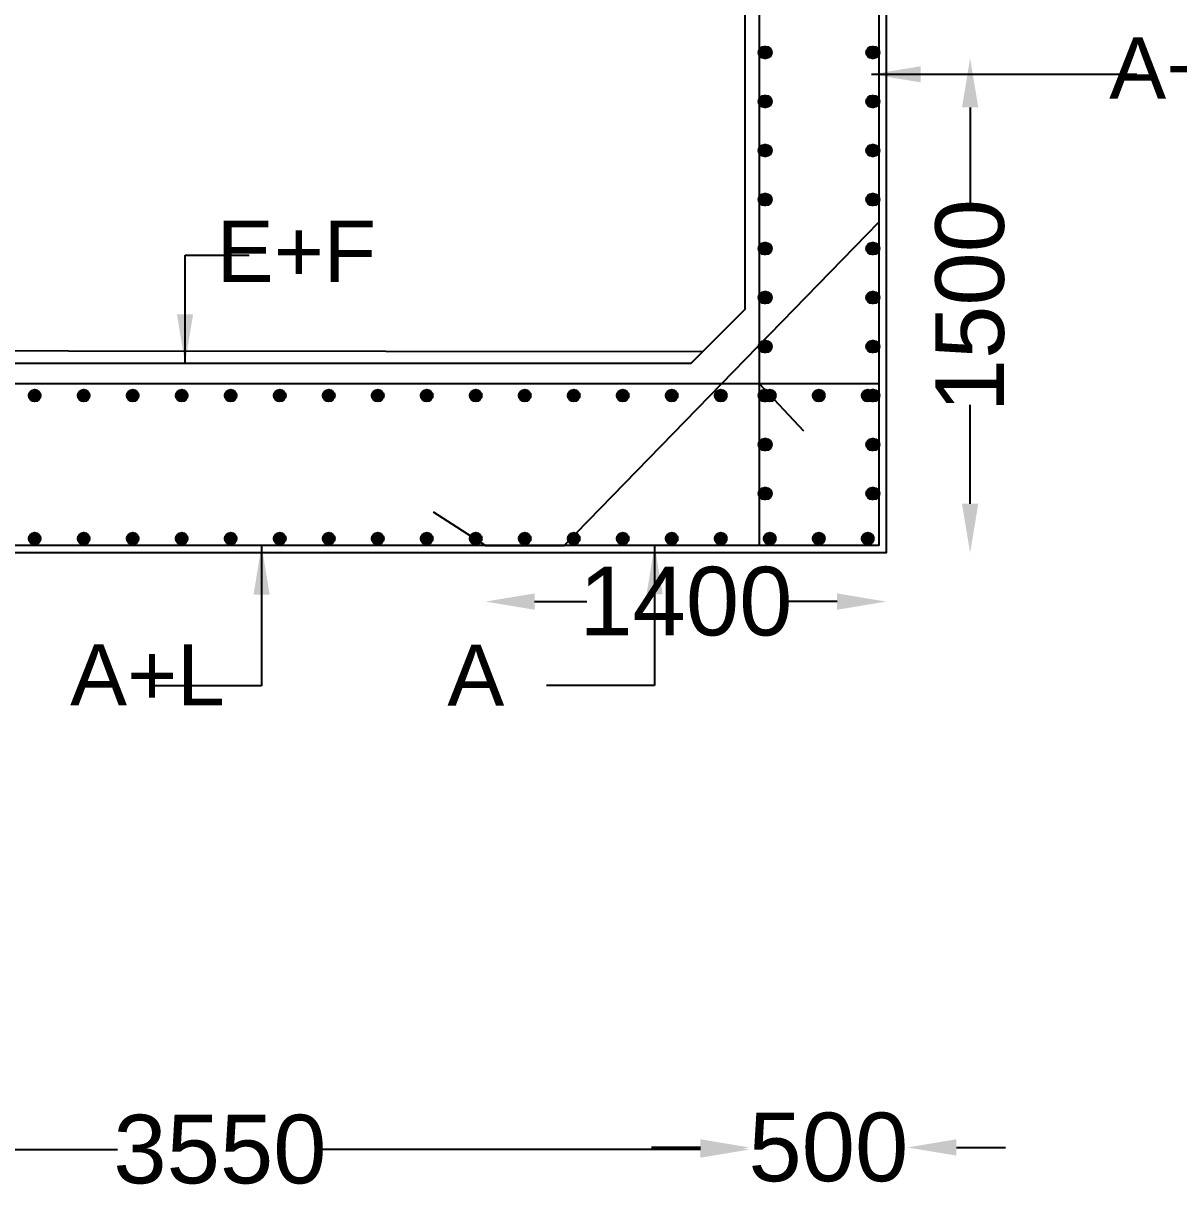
# Model space of a CAD drawing. Header units: millimetres. Extents: x 5124 to 2430164, y 2311 to 45642708.
# Drawn here: x 2378200 to 2382915, y 45617025 to 45621804 of the extents above; entities that cross this region are included whole.
import ezdxf

# ---------------------------------------------------------------- set-up
doc = ezdxf.new("R2010")
doc.units = ezdxf.units.MM
doc.header["$MEASUREMENT"] = 0
for name, color, linetype in [('DIMENSION', 7, 'Continuous'), ('DRAWING', 7, 'Continuous'), ('TEXT', 7, 'Continuous')]:
    doc.layers.add(name, color=color, linetype=linetype)
doc.styles.get("Standard").update_dxf_attribs({"font": 'arial.ttf', "height": 280})
doc.dimstyles.get("Standard").update_dxf_attribs({"dimtxt": 225, "dimasz": 200, "dimexe": 0.18, "dimexo": 0.0625, "dimgap": 0.09, "dimtad": 0, "dimdec": 0, "dimzin": 0, "dimdsep": 46, "dimtxsty": 'Standard', "dimcen": 0.09, "dimse1": 1, "dimse2": 1, "dimadec": 0, "dimazin": 0, "dimtfac": 1, "dimtdec": 0, "dimtofl": 0, "dimtmove": 0, "dimatfit": 3, "dimfxl": 1, "dimtolj": 1, "dimtzin": 0, "dimarcsym": 0})

# ---------------------------------------------------------------- blocks, each defined once
blk = doc.blocks.new('*D127')
at = {"layer": 'Defpoints', "color": 0, "transparency": 16777216}
for p in [(2376841.6, 45617219.6), (2381163.2, 45617219.6), (2381163.2, 45617208.9)]:
    blk.add_point(p, dxfattribs=at)
at = {"layer": 'DIMENSION', "color": 0, "lineweight": -2, "transparency": 16777216}
for p, q in [((2377041.6, 45617208.9), (2378584.8, 45617208.9)), ((2380963.2, 45617208.9), (2379420, 45617208.9))]:
    blk.add_line(p, q, dxfattribs=at)
at = {"layer": 'DIMENSION', "color": 0, "transparency": 16777216}
for points in [[(2377041.6, 45617242.2), (2377041.6, 45617175.6), (2376841.6, 45617208.9)], [(2380963.2, 45617242.2), (2380963.2, 45617175.6), (2381163.2, 45617208.9)]]:
    blk.add_solid(points, dxfattribs=at)
at = {"layer": 'DIMENSION', "color": 0, "transparency": 16777216, "insert": (2379002.4, 45617208.9), "char_height": 280, "attachment_point": 5}
blk.add_mtext('\\A1;3550', dxfattribs=at)
blk = doc.blocks.new('*D128')
at = {"layer": 'Defpoints', "color": 0, "transparency": 16777216}
for p in [(2381163.2, 45617208.9), (2381807.7, 45617217.5), (2381807.7, 45617208.9)]:
    blk.add_point(p, dxfattribs=at)
at = {"layer": 'DIMENSION', "color": 0, "lineweight": -2, "transparency": 16777216}
for p, q in [((2380963.2, 45617217.5), (2380763.2, 45617217.5)), ((2382007.7, 45617217.5), (2382207.7, 45617217.5))]:
    blk.add_line(p, q, dxfattribs=at)
at = {"layer": 'DIMENSION', "color": 0, "transparency": 16777216}
for points in [[(2380963.2, 45617250.8), (2380963.2, 45617184.2), (2381163.2, 45617217.5)], [(2382007.7, 45617250.8), (2382007.7, 45617184.2), (2381807.7, 45617217.5)]]:
    blk.add_solid(points, dxfattribs=at)
at = {"layer": 'DIMENSION', "color": 0, "transparency": 16777216, "insert": (2381485.4, 45617217.5), "char_height": 280, "attachment_point": 5}
blk.add_mtext('\\A1;500', dxfattribs=at)
blk = doc.blocks.new('*D141')
at = {"layer": 'Defpoints', "color": 0, "transparency": 16777216}
for p in [(2380086.3, 45619673.4), (2381721.3, 45619643.6), (2381721.3, 45619444.7)]:
    blk.add_point(p, dxfattribs=at)
at = {"layer": 'TEXT', "color": 0, "lineweight": -2, "transparency": 16777216}
for p, q in [((2380286.3, 45619444.7), (2380499.2, 45619444.7)), ((2381521.3, 45619444.7), (2381308.3, 45619444.7))]:
    blk.add_line(p, q, dxfattribs=at)
at = {"layer": 'TEXT', "color": 0, "transparency": 16777216}
for points in [[(2380286.3, 45619478), (2380286.3, 45619411.3), (2380086.3, 45619444.7)], [(2381521.3, 45619478), (2381521.3, 45619411.3), (2381721.3, 45619444.7)]]:
    blk.add_solid(points, dxfattribs=at)
at = {"layer": 'TEXT', "color": 0, "transparency": 16777216, "insert": (2380903.8, 45619444.7), "char_height": 280, "attachment_point": 5}
blk.add_mtext('\\A1;1400', dxfattribs=at)
blk = doc.blocks.new('*D140')
at = {"layer": 'Defpoints', "color": 0, "transparency": 16777216}
for p in [(2381669.5, 45621660.9), (2381721.3, 45619643.6), (2382063.9, 45619643.6)]:
    blk.add_point(p, dxfattribs=at)
at = {"layer": 'TEXT', "color": 0, "lineweight": -2, "transparency": 16777216}
for p, q in [((2382063.9, 45621460.9), (2382063.9, 45621056.8)), ((2382063.9, 45619843.6), (2382063.9, 45620247.8))]:
    blk.add_line(p, q, dxfattribs=at)
at = {"layer": 'TEXT', "color": 0, "transparency": 16777216}
for points in [[(2382030.6, 45621460.9), (2382097.2, 45621460.9), (2382063.9, 45621660.9)], [(2382030.6, 45619843.6), (2382097.2, 45619843.6), (2382063.9, 45619643.6)]]:
    blk.add_solid(points, dxfattribs=at)
at = {"layer": 'TEXT', "color": 0, "transparency": 16777216, "insert": (2382063.9, 45620652.3), "char_height": 280, "attachment_point": 5, "rotation": 90}
blk.add_mtext('\\A1;1500', dxfattribs=at)

msp = doc.modelspace()

# ---------------------------------------------------------------- hatches: boundary and pattern name
at = {"layer": 'DRAWING'}
for points in [[(2381249.4, 45621685.2, 0.973258), (2381200.9, 45621686.6), (2381200.9, 45621683.9, 0.973258)], [(2381249.4, 45621685.2, 1), (2381200.9, 45621685.2, 1)], [(2381250.4, 45621685.2, 0.973258), (2381201.9, 45621686.6), (2381201.9, 45621683.9, 0.973258)], [(2381250.4, 45621685.2, 1), (2381201.9, 45621685.2, 1)], [(2381251.4, 45621685.2, 0.973258), (2381202.9, 45621686.6), (2381202.9, 45621683.9, 0.973258)], [(2381251.4, 45621685.2, 1), (2381202.9, 45621685.2, 1)], [(2381252.4, 45621685.2, 0.973258), (2381203.9, 45621686.6), (2381203.9, 45621683.9, 0.973258)], [(2381252.4, 45621685.2, 1), (2381203.9, 45621685.2, 1)], [(2381253.4, 45621685.2, 0.973258), (2381204.9, 45621686.6), (2381204.9, 45621683.9, 0.973258)], [(2381253.4, 45621685.2, 1), (2381204.9, 45621685.2, 1)], [(2381254.4, 45621685.2, 0.973258), (2381205.9, 45621686.6), (2381205.9, 45621683.9, 0.973258)], [(2381254.4, 45621685.2, 1), (2381205.9, 45621685.2, 1)], [(2381688.8, 45621685.2, 0.973258), (2381640.2, 45621686.6), (2381640.2, 45621683.9, 0.973258)], [(2381688.8, 45621685.2, 1), (2381640.2, 45621685.2, 1)], [(2381689.8, 45621685.2, 0.973258), (2381641.2, 45621686.6), (2381641.2, 45621683.9, 0.973258)], [(2381689.8, 45621685.2, 1), (2381641.2, 45621685.2, 1)], [(2381690.8, 45621685.2, 0.973258), (2381642.2, 45621686.6), (2381642.2, 45621683.9, 0.973258)], [(2381690.8, 45621685.2, 1), (2381642.2, 45621685.2, 1)], [(2381691.8, 45621685.2, 0.973258), (2381643.2, 45621686.6), (2381643.2, 45621683.9, 0.973258)], [(2381691.8, 45621685.2, 1), (2381643.2, 45621685.2, 1)], [(2381692.8, 45621685.2, 0.973258), (2381644.2, 45621686.6), (2381644.2, 45621683.9, 0.973258)], [(2381692.8, 45621685.2, 1), (2381644.2, 45621685.2, 1)], [(2381693.8, 45621685.2, 0.973258), (2381645.2, 45621686.6), (2381645.2, 45621683.9, 0.973258)], [(2381693.8, 45621685.2, 1), (2381645.2, 45621685.2, 1)], [(2381249.4, 45621485.2, 0.973258), (2381200.9, 45621486.6), (2381200.9, 45621483.9, 0.973258)], [(2381249.4, 45621485.2, 1), (2381200.9, 45621485.2, 1)], [(2381250.4, 45621485.2, 0.973258), (2381201.9, 45621486.6), (2381201.9, 45621483.9, 0.973258)], [(2381250.4, 45621485.2, 1), (2381201.9, 45621485.2, 1)], [(2381251.4, 45621485.2, 0.973258), (2381202.9, 45621486.6), (2381202.9, 45621483.9, 0.973258)], [(2381251.4, 45621485.2, 1), (2381202.9, 45621485.2, 1)], [(2381252.4, 45621485.2, 0.973258), (2381203.9, 45621486.6), (2381203.9, 45621483.9, 0.973258)], [(2381252.4, 45621485.2, 1), (2381203.9, 45621485.2, 1)], [(2381253.4, 45621485.2, 0.973258), (2381204.9, 45621486.6), (2381204.9, 45621483.9, 0.973258)], [(2381253.4, 45621485.2, 1), (2381204.9, 45621485.2, 1)], [(2381254.4, 45621485.2, 0.973258), (2381205.9, 45621486.6), (2381205.9, 45621483.9, 0.973258)], [(2381254.4, 45621485.2, 1), (2381205.9, 45621485.2, 1)], [(2381688.8, 45621485.2, 0.973258), (2381640.2, 45621486.6), (2381640.2, 45621483.9, 0.973258)], [(2381688.8, 45621485.2, 1), (2381640.2, 45621485.2, 1)], [(2381689.8, 45621485.2, 0.973258), (2381641.2, 45621486.6), (2381641.2, 45621483.9, 0.973258)], [(2381689.8, 45621485.2, 1), (2381641.2, 45621485.2, 1)], [(2381690.8, 45621485.2, 0.973258), (2381642.2, 45621486.6), (2381642.2, 45621483.9, 0.973258)], [(2381690.8, 45621485.2, 1), (2381642.2, 45621485.2, 1)], [(2381691.8, 45621485.2, 0.973258), (2381643.2, 45621486.6), (2381643.2, 45621483.9, 0.973258)], [(2381691.8, 45621485.2, 1), (2381643.2, 45621485.2, 1)], [(2381692.8, 45621485.2, 0.973258), (2381644.2, 45621486.6), (2381644.2, 45621483.9, 0.973258)], [(2381692.8, 45621485.2, 1), (2381644.2, 45621485.2, 1)], [(2381693.8, 45621485.2, 0.973258), (2381645.2, 45621486.6), (2381645.2, 45621483.9, 0.973258)], [(2381693.8, 45621485.2, 1), (2381645.2, 45621485.2, 1)], [(2381249.4, 45621285.2, 0.973258), (2381200.9, 45621286.6), (2381200.9, 45621283.9, 0.973258)], [(2381249.4, 45621285.2, 1), (2381200.9, 45621285.2, 1)], [(2381250.4, 45621285.2, 0.973258), (2381201.9, 45621286.6), (2381201.9, 45621283.9, 0.973258)], [(2381250.4, 45621285.2, 1), (2381201.9, 45621285.2, 1)], [(2381251.4, 45621285.2, 0.973258), (2381202.9, 45621286.6), (2381202.9, 45621283.9, 0.973258)], [(2381251.4, 45621285.2, 1), (2381202.9, 45621285.2, 1)], [(2381252.4, 45621285.2, 0.973258), (2381203.9, 45621286.6), (2381203.9, 45621283.9, 0.973258)], [(2381252.4, 45621285.2, 1), (2381203.9, 45621285.2, 1)], [(2381253.4, 45621285.2, 0.973258), (2381204.9, 45621286.6), (2381204.9, 45621283.9, 0.973258)], [(2381253.4, 45621285.2, 1), (2381204.9, 45621285.2, 1)], [(2381254.4, 45621285.2, 0.973258), (2381205.9, 45621286.6), (2381205.9, 45621283.9, 0.973258)], [(2381254.4, 45621285.2, 1), (2381205.9, 45621285.2, 1)], [(2381688.8, 45621285.2, 0.973258), (2381640.2, 45621286.6), (2381640.2, 45621283.9, 0.973258)], [(2381688.8, 45621285.2, 1), (2381640.2, 45621285.2, 1)], [(2381689.8, 45621285.2, 0.973258), (2381641.2, 45621286.6), (2381641.2, 45621283.9, 0.973258)], [(2381689.8, 45621285.2, 1), (2381641.2, 45621285.2, 1)], [(2381690.8, 45621285.2, 0.973258), (2381642.2, 45621286.6), (2381642.2, 45621283.9, 0.973258)], [(2381690.8, 45621285.2, 1), (2381642.2, 45621285.2, 1)], [(2381691.8, 45621285.2, 0.973258), (2381643.2, 45621286.6), (2381643.2, 45621283.9, 0.973258)], [(2381691.8, 45621285.2, 1), (2381643.2, 45621285.2, 1)], [(2381692.8, 45621285.2, 0.973258), (2381644.2, 45621286.6), (2381644.2, 45621283.9, 0.973258)], [(2381692.8, 45621285.2, 1), (2381644.2, 45621285.2, 1)], [(2381693.8, 45621285.2, 0.973258), (2381645.2, 45621286.6), (2381645.2, 45621283.9, 0.973258)], [(2381693.8, 45621285.2, 1), (2381645.2, 45621285.2, 1)], [(2381249.4, 45621085.2, 0.973258), (2381200.9, 45621086.6), (2381200.9, 45621083.9, 0.973258)], [(2381249.4, 45621085.2, 1), (2381200.9, 45621085.2, 1)], [(2381250.4, 45621085.2, 0.973258), (2381201.9, 45621086.6), (2381201.9, 45621083.9, 0.973258)], [(2381250.4, 45621085.2, 1), (2381201.9, 45621085.2, 1)], [(2381251.4, 45621085.2, 0.973258), (2381202.9, 45621086.6), (2381202.9, 45621083.9, 0.973258)], [(2381251.4, 45621085.2, 1), (2381202.9, 45621085.2, 1)], [(2381252.4, 45621085.2, 0.973258), (2381203.9, 45621086.6), (2381203.9, 45621083.9, 0.973258)], [(2381252.4, 45621085.2, 1), (2381203.9, 45621085.2, 1)], [(2381253.4, 45621085.2, 0.973258), (2381204.9, 45621086.6), (2381204.9, 45621083.9, 0.973258)], [(2381253.4, 45621085.2, 1), (2381204.9, 45621085.2, 1)], [(2381254.4, 45621085.2, 0.973258), (2381205.9, 45621086.6), (2381205.9, 45621083.9, 0.973258)], [(2381254.4, 45621085.2, 1), (2381205.9, 45621085.2, 1)], [(2381688.8, 45621085.2, 0.973258), (2381640.2, 45621086.6), (2381640.2, 45621083.9, 0.973258)], [(2381688.8, 45621085.2, 1), (2381640.2, 45621085.2, 1)], [(2381689.8, 45621085.2, 0.973258), (2381641.2, 45621086.6), (2381641.2, 45621083.9, 0.973258)], [(2381689.8, 45621085.2, 1), (2381641.2, 45621085.2, 1)], [(2381690.8, 45621085.2, 0.973258), (2381642.2, 45621086.6), (2381642.2, 45621083.9, 0.973258)], [(2381690.8, 45621085.2, 1), (2381642.2, 45621085.2, 1)], [(2381691.8, 45621085.2, 0.973258), (2381643.2, 45621086.6), (2381643.2, 45621083.9, 0.973258)], [(2381691.8, 45621085.2, 1), (2381643.2, 45621085.2, 1)], [(2381692.8, 45621085.2, 0.973258), (2381644.2, 45621086.6), (2381644.2, 45621083.9, 0.973258)], [(2381692.8, 45621085.2, 1), (2381644.2, 45621085.2, 1)], [(2381693.8, 45621085.2, 0.973258), (2381645.2, 45621086.6), (2381645.2, 45621083.9, 0.973258)], [(2381693.8, 45621085.2, 1), (2381645.2, 45621085.2, 1)], [(2381249.4, 45620885.2, 0.973258), (2381200.9, 45620886.6), (2381200.9, 45620883.9, 0.973258)], [(2381249.4, 45620885.2, 1), (2381200.9, 45620885.2, 1)], [(2381250.4, 45620885.2, 0.973258), (2381201.9, 45620886.6), (2381201.9, 45620883.9, 0.973258)], [(2381250.4, 45620885.2, 1), (2381201.9, 45620885.2, 1)], [(2381251.4, 45620885.2, 0.973258), (2381202.9, 45620886.6), (2381202.9, 45620883.9, 0.973258)], [(2381251.4, 45620885.2, 1), (2381202.9, 45620885.2, 1)], [(2381252.4, 45620885.2, 0.973258), (2381203.9, 45620886.6), (2381203.9, 45620883.9, 0.973258)], [(2381252.4, 45620885.2, 1), (2381203.9, 45620885.2, 1)], [(2381253.4, 45620885.2, 0.973258), (2381204.9, 45620886.6), (2381204.9, 45620883.9, 0.973258)], [(2381253.4, 45620885.2, 1), (2381204.9, 45620885.2, 1)], [(2381254.4, 45620885.2, 0.973258), (2381205.9, 45620886.6), (2381205.9, 45620883.9, 0.973258)], [(2381254.4, 45620885.2, 1), (2381205.9, 45620885.2, 1)], [(2381688.8, 45620885.2, 0.973258), (2381640.2, 45620886.6), (2381640.2, 45620883.9, 0.973258)], [(2381688.8, 45620885.2, 1), (2381640.2, 45620885.2, 1)], [(2381689.8, 45620885.2, 0.973258), (2381641.2, 45620886.6), (2381641.2, 45620883.9, 0.973258)], [(2381689.8, 45620885.2, 1), (2381641.2, 45620885.2, 1)], [(2381690.8, 45620885.2, 0.973258), (2381642.2, 45620886.6), (2381642.2, 45620883.9, 0.973258)], [(2381690.8, 45620885.2, 1), (2381642.2, 45620885.2, 1)], [(2381691.8, 45620885.2, 0.973258), (2381643.2, 45620886.6), (2381643.2, 45620883.9, 0.973258)], [(2381691.8, 45620885.2, 1), (2381643.2, 45620885.2, 1)], [(2381692.8, 45620885.2, 0.973258), (2381644.2, 45620886.6), (2381644.2, 45620883.9, 0.973258)], [(2381692.8, 45620885.2, 1), (2381644.2, 45620885.2, 1)], [(2381693.8, 45620885.2, 0.973258), (2381645.2, 45620886.6), (2381645.2, 45620883.9, 0.973258)], [(2381693.8, 45620885.2, 1), (2381645.2, 45620885.2, 1)], [(2381249.4, 45620685.2, 0.973258), (2381200.9, 45620686.6), (2381200.9, 45620683.9, 0.973258)], [(2381249.4, 45620685.2, 1), (2381200.9, 45620685.2, 1)], [(2381250.4, 45620685.2, 0.973258), (2381201.9, 45620686.6), (2381201.9, 45620683.9, 0.973258)], [(2381250.4, 45620685.2, 1), (2381201.9, 45620685.2, 1)], [(2381251.4, 45620685.2, 0.973258), (2381202.9, 45620686.6), (2381202.9, 45620683.9, 0.973258)], [(2381251.4, 45620685.2, 1), (2381202.9, 45620685.2, 1)], [(2381252.4, 45620685.2, 0.973258), (2381203.9, 45620686.6), (2381203.9, 45620683.9, 0.973258)], [(2381252.4, 45620685.2, 1), (2381203.9, 45620685.2, 1)], [(2381253.4, 45620685.2, 0.973258), (2381204.9, 45620686.6), (2381204.9, 45620683.9, 0.973258)], [(2381253.4, 45620685.2, 1), (2381204.9, 45620685.2, 1)], [(2381254.4, 45620685.2, 0.973258), (2381205.9, 45620686.6), (2381205.9, 45620683.9, 0.973258)], [(2381254.4, 45620685.2, 1), (2381205.9, 45620685.2, 1)], [(2381688.8, 45620685.2, 0.973258), (2381640.2, 45620686.6), (2381640.2, 45620683.9, 0.973258)], [(2381688.8, 45620685.2, 1), (2381640.2, 45620685.2, 1)], [(2381689.8, 45620685.2, 0.973258), (2381641.2, 45620686.6), (2381641.2, 45620683.9, 0.973258)], [(2381689.8, 45620685.2, 1), (2381641.2, 45620685.2, 1)], [(2381690.8, 45620685.2, 0.973258), (2381642.2, 45620686.6), (2381642.2, 45620683.9, 0.973258)], [(2381690.8, 45620685.2, 1), (2381642.2, 45620685.2, 1)], [(2381691.8, 45620685.2, 0.973258), (2381643.2, 45620686.6), (2381643.2, 45620683.9, 0.973258)], [(2381691.8, 45620685.2, 1), (2381643.2, 45620685.2, 1)], [(2381692.8, 45620685.2, 0.973258), (2381644.2, 45620686.6), (2381644.2, 45620683.9, 0.973258)], [(2381692.8, 45620685.2, 1), (2381644.2, 45620685.2, 1)], [(2381693.8, 45620685.2, 0.973258), (2381645.2, 45620686.6), (2381645.2, 45620683.9, 0.973258)], [(2381693.8, 45620685.2, 1), (2381645.2, 45620685.2, 1)], [(2381249.4, 45620485.2, 0.973258), (2381200.9, 45620486.6), (2381200.9, 45620483.9, 0.973258)], [(2381249.4, 45620485.2, 1), (2381200.9, 45620485.2, 1)], [(2381250.4, 45620485.2, 0.973258), (2381201.9, 45620486.6), (2381201.9, 45620483.9, 0.973258)], [(2381250.4, 45620485.2, 1), (2381201.9, 45620485.2, 1)], [(2381251.4, 45620485.2, 0.973258), (2381202.9, 45620486.6), (2381202.9, 45620483.9, 0.973258)], [(2381251.4, 45620485.2, 1), (2381202.9, 45620485.2, 1)], [(2381252.4, 45620485.2, 0.973258), (2381203.9, 45620486.6), (2381203.9, 45620483.9, 0.973258)], [(2381252.4, 45620485.2, 1), (2381203.9, 45620485.2, 1)], [(2381253.4, 45620485.2, 0.973258), (2381204.9, 45620486.6), (2381204.9, 45620483.9, 0.973258)], [(2381253.4, 45620485.2, 1), (2381204.9, 45620485.2, 1)], [(2381254.4, 45620485.2, 0.973258), (2381205.9, 45620486.6), (2381205.9, 45620483.9, 0.973258)], [(2381254.4, 45620485.2, 1), (2381205.9, 45620485.2, 1)], [(2381688.8, 45620485.2, 0.973258), (2381640.2, 45620486.6), (2381640.2, 45620483.9, 0.973258)], [(2381688.8, 45620485.2, 1), (2381640.2, 45620485.2, 1)], [(2381689.8, 45620485.2, 0.973258), (2381641.2, 45620486.6), (2381641.2, 45620483.9, 0.973258)], [(2381689.8, 45620485.2, 1), (2381641.2, 45620485.2, 1)], [(2381690.8, 45620485.2, 0.973258), (2381642.2, 45620486.6), (2381642.2, 45620483.9, 0.973258)], [(2381690.8, 45620485.2, 1), (2381642.2, 45620485.2, 1)], [(2381691.8, 45620485.2, 0.973258), (2381643.2, 45620486.6), (2381643.2, 45620483.9, 0.973258)], [(2381691.8, 45620485.2, 1), (2381643.2, 45620485.2, 1)], [(2381692.8, 45620485.2, 0.973258), (2381644.2, 45620486.6), (2381644.2, 45620483.9, 0.973258)], [(2381692.8, 45620485.2, 1), (2381644.2, 45620485.2, 1)], [(2381693.8, 45620485.2, 0.973258), (2381645.2, 45620486.6), (2381645.2, 45620483.9, 0.973258)], [(2381693.8, 45620485.2, 1), (2381645.2, 45620485.2, 1)], [(2378270.6, 45620285.2, 0.973258), (2378222.1, 45620286.6), (2378222.1, 45620283.9, 0.973258)], [(2378270.7, 45620285.2, 0.973258), (2378222.1, 45620286.6), (2378222.1, 45620283.9, 0.973258)], [(2378470.6, 45620285.2, 0.973258), (2378422.1, 45620286.6), (2378422.1, 45620283.9, 0.973258)], [(2378470.7, 45620285.2, 0.973258), (2378422.1, 45620286.6), (2378422.1, 45620283.9, 0.973258)], [(2378670.6, 45620285.2, 0.973258), (2378622.1, 45620286.6), (2378622.1, 45620283.9, 0.973258)], [(2378670.7, 45620285.2, 0.973258), (2378622.1, 45620286.6), (2378622.1, 45620283.9, 0.973258)], [(2378870.6, 45620285.2, 0.973258), (2378822.1, 45620286.6), (2378822.1, 45620283.9, 0.973258)], [(2378870.7, 45620285.2, 0.973258), (2378822.1, 45620286.6), (2378822.1, 45620283.9, 0.973258)], [(2379070.6, 45620285.2, 0.973258), (2379022.1, 45620286.6), (2379022.1, 45620283.9, 0.973258)], [(2379070.7, 45620285.2, 0.973258), (2379022.1, 45620286.6), (2379022.1, 45620283.9, 0.973258)], [(2379270.6, 45620285.2, 0.973258), (2379222.1, 45620286.6), (2379222.1, 45620283.9, 0.973258)], [(2379270.7, 45620285.2, 0.973258), (2379222.1, 45620286.6), (2379222.1, 45620283.9, 0.973258)], [(2379470.6, 45620285.2, 0.973258), (2379422.1, 45620286.6), (2379422.1, 45620283.9, 0.973258)], [(2379470.7, 45620285.2, 0.973258), (2379422.1, 45620286.6), (2379422.1, 45620283.9, 0.973258)], [(2379670.6, 45620285.2, 0.973258), (2379622.1, 45620286.6), (2379622.1, 45620283.9, 0.973258)], [(2379670.7, 45620285.2, 0.973258), (2379622.1, 45620286.6), (2379622.1, 45620283.9, 0.973258)], [(2379870.6, 45620285.2, 0.973258), (2379822.1, 45620286.6), (2379822.1, 45620283.9, 0.973258)], [(2379870.7, 45620285.2, 0.973258), (2379822.1, 45620286.6), (2379822.1, 45620283.9, 0.973258)], [(2380070.6, 45620285.2, 0.973258), (2380022.1, 45620286.6), (2380022.1, 45620283.9, 0.973258)], [(2380070.7, 45620285.2, 0.973258), (2380022.1, 45620286.6), (2380022.1, 45620283.9, 0.973258)], [(2380270.6, 45620285.2, 0.973258), (2380222.1, 45620286.6), (2380222.1, 45620283.9, 0.973258)], [(2380270.7, 45620285.2, 0.973258), (2380222.1, 45620286.6), (2380222.1, 45620283.9, 0.973258)], [(2380470.6, 45620285.2, 0.973258), (2380422.1, 45620286.6), (2380422.1, 45620283.9, 0.973258)], [(2380470.7, 45620285.2, 0.973258), (2380422.1, 45620286.6), (2380422.1, 45620283.9, 0.973258)], [(2380670.6, 45620285.2, 0.973258), (2380622.1, 45620286.6), (2380622.1, 45620283.9, 0.973258)], [(2380670.7, 45620285.2, 0.973258), (2380622.1, 45620286.6), (2380622.1, 45620283.9, 0.973258)], [(2380870.6, 45620285.2, 0.973258), (2380822.1, 45620286.6), (2380822.1, 45620283.9, 0.973258)], [(2380870.7, 45620285.2, 0.973258), (2380822.1, 45620286.6), (2380822.1, 45620283.9, 0.973258)], [(2381070.6, 45620285.2, 0.973258), (2381022.1, 45620286.6), (2381022.1, 45620283.9, 0.973258)], [(2381070.7, 45620285.2, 0.973258), (2381022.1, 45620286.6), (2381022.1, 45620283.9, 0.973258)], [(2381249.4, 45620285.2, 0.973258), (2381200.9, 45620286.6), (2381200.9, 45620283.9, 0.973258)], [(2381249.4, 45620285.2, 1), (2381200.9, 45620285.2, 1)], [(2381250.4, 45620285.2, 0.973258), (2381201.9, 45620286.6), (2381201.9, 45620283.9, 0.973258)], [(2381250.4, 45620285.2, 1), (2381201.9, 45620285.2, 1)], [(2381251.4, 45620285.2, 0.973258), (2381202.9, 45620286.6), (2381202.9, 45620283.9, 0.973258)], [(2381251.4, 45620285.2, 1), (2381202.9, 45620285.2, 1)], [(2381252.4, 45620285.2, 0.973258), (2381203.9, 45620286.6), (2381203.9, 45620283.9, 0.973258)], [(2381252.4, 45620285.2, 1), (2381203.9, 45620285.2, 1)], [(2381253.4, 45620285.2, 0.973258), (2381204.9, 45620286.6), (2381204.9, 45620283.9, 0.973258)], [(2381253.4, 45620285.2, 1), (2381204.9, 45620285.2, 1)], [(2381254.4, 45620285.2, 0.973258), (2381205.9, 45620286.6), (2381205.9, 45620283.9, 0.973258)], [(2381254.4, 45620285.2, 1), (2381205.9, 45620285.2, 1)], [(2381270.6, 45620285.2, 0.973258), (2381222.1, 45620286.6), (2381222.1, 45620283.9, 0.973258)], [(2381270.7, 45620285.2, 0.973258), (2381222.1, 45620286.6), (2381222.1, 45620283.9, 0.973258)], [(2381470.6, 45620285.2, 0.973258), (2381422.1, 45620286.6), (2381422.1, 45620283.9, 0.973258)], [(2381470.7, 45620285.2, 0.973258), (2381422.1, 45620286.6), (2381422.1, 45620283.9, 0.973258)], [(2381670.6, 45620285.2, 0.973258), (2381622.1, 45620286.6), (2381622.1, 45620283.9, 0.973258)], [(2381670.7, 45620285.2, 0.973258), (2381622.1, 45620286.6), (2381622.1, 45620283.9, 0.973258)], [(2381688.8, 45620285.2, 0.973258), (2381640.2, 45620286.6), (2381640.2, 45620283.9, 0.973258)], [(2381688.8, 45620285.2, 1), (2381640.2, 45620285.2, 1)], [(2381689.8, 45620285.2, 0.973258), (2381641.2, 45620286.6), (2381641.2, 45620283.9, 0.973258)], [(2381689.8, 45620285.2, 1), (2381641.2, 45620285.2, 1)], [(2381690.8, 45620285.2, 0.973258), (2381642.2, 45620286.6), (2381642.2, 45620283.9, 0.973258)], [(2381690.8, 45620285.2, 1), (2381642.2, 45620285.2, 1)], [(2381691.8, 45620285.2, 0.973258), (2381643.2, 45620286.6), (2381643.2, 45620283.9, 0.973258)], [(2381691.8, 45620285.2, 1), (2381643.2, 45620285.2, 1)], [(2381692.8, 45620285.2, 0.973258), (2381644.2, 45620286.6), (2381644.2, 45620283.9, 0.973258)], [(2381692.8, 45620285.2, 1), (2381644.2, 45620285.2, 1)], [(2381693.8, 45620285.2, 0.973258), (2381645.2, 45620286.6), (2381645.2, 45620283.9, 0.973258)], [(2381693.8, 45620285.2, 1), (2381645.2, 45620285.2, 1)], [(2381249.4, 45620085.2, 0.973258), (2381200.9, 45620086.6), (2381200.9, 45620083.9, 0.973258)], [(2381249.4, 45620085.2, 1), (2381200.9, 45620085.2, 1)], [(2381250.4, 45620085.2, 0.973258), (2381201.9, 45620086.6), (2381201.9, 45620083.9, 0.973258)], [(2381250.4, 45620085.2, 1), (2381201.9, 45620085.2, 1)], [(2381251.4, 45620085.2, 0.973258), (2381202.9, 45620086.6), (2381202.9, 45620083.9, 0.973258)], [(2381251.4, 45620085.2, 1), (2381202.9, 45620085.2, 1)], [(2381252.4, 45620085.2, 0.973258), (2381203.9, 45620086.6), (2381203.9, 45620083.9, 0.973258)], [(2381252.4, 45620085.2, 1), (2381203.9, 45620085.2, 1)], [(2381253.4, 45620085.2, 0.973258), (2381204.9, 45620086.6), (2381204.9, 45620083.9, 0.973258)], [(2381253.4, 45620085.2, 1), (2381204.9, 45620085.2, 1)], [(2381254.4, 45620085.2, 0.973258), (2381205.9, 45620086.6), (2381205.9, 45620083.9, 0.973258)], [(2381254.4, 45620085.2, 1), (2381205.9, 45620085.2, 1)], [(2381688.8, 45620085.2, 0.973258), (2381640.2, 45620086.6), (2381640.2, 45620083.9, 0.973258)], [(2381688.8, 45620085.2, 1), (2381640.2, 45620085.2, 1)], [(2381689.8, 45620085.2, 0.973258), (2381641.2, 45620086.6), (2381641.2, 45620083.9, 0.973258)], [(2381689.8, 45620085.2, 1), (2381641.2, 45620085.2, 1)], [(2381690.8, 45620085.2, 0.973258), (2381642.2, 45620086.6), (2381642.2, 45620083.9, 0.973258)], [(2381690.8, 45620085.2, 1), (2381642.2, 45620085.2, 1)], [(2381691.8, 45620085.2, 0.973258), (2381643.2, 45620086.6), (2381643.2, 45620083.9, 0.973258)], [(2381691.8, 45620085.2, 1), (2381643.2, 45620085.2, 1)], [(2381692.8, 45620085.2, 0.973258), (2381644.2, 45620086.6), (2381644.2, 45620083.9, 0.973258)], [(2381692.8, 45620085.2, 1), (2381644.2, 45620085.2, 1)], [(2381693.8, 45620085.2, 0.973258), (2381645.2, 45620086.6), (2381645.2, 45620083.9, 0.973258)], [(2381693.8, 45620085.2, 1), (2381645.2, 45620085.2, 1)], [(2381249.4, 45619885.2, 0.973258), (2381200.9, 45619886.6), (2381200.9, 45619883.9, 0.973258)], [(2381249.4, 45619885.2, 1), (2381200.9, 45619885.2, 1)], [(2381250.4, 45619885.2, 0.973258), (2381201.9, 45619886.6), (2381201.9, 45619883.9, 0.973258)], [(2381250.4, 45619885.2, 1), (2381201.9, 45619885.2, 1)], [(2381251.4, 45619885.2, 0.973258), (2381202.9, 45619886.6), (2381202.9, 45619883.9, 0.973258)], [(2381251.4, 45619885.2, 1), (2381202.9, 45619885.2, 1)], [(2381252.4, 45619885.2, 0.973258), (2381203.9, 45619886.6), (2381203.9, 45619883.9, 0.973258)], [(2381252.4, 45619885.2, 1), (2381203.9, 45619885.2, 1)], [(2381253.4, 45619885.2, 0.973258), (2381204.9, 45619886.6), (2381204.9, 45619883.9, 0.973258)], [(2381253.4, 45619885.2, 1), (2381204.9, 45619885.2, 1)], [(2381254.4, 45619885.2, 0.973258), (2381205.9, 45619886.6), (2381205.9, 45619883.9, 0.973258)], [(2381254.4, 45619885.2, 1), (2381205.9, 45619885.2, 1)], [(2381688.8, 45619885.2, 0.973258), (2381640.2, 45619886.6), (2381640.2, 45619883.9, 0.973258)], [(2381688.8, 45619885.2, 1), (2381640.2, 45619885.2, 1)], [(2381689.8, 45619885.2, 0.973258), (2381641.2, 45619886.6), (2381641.2, 45619883.9, 0.973258)], [(2381689.8, 45619885.2, 1), (2381641.2, 45619885.2, 1)], [(2381690.8, 45619885.2, 0.973258), (2381642.2, 45619886.6), (2381642.2, 45619883.9, 0.973258)], [(2381690.8, 45619885.2, 1), (2381642.2, 45619885.2, 1)], [(2381691.8, 45619885.2, 0.973258), (2381643.2, 45619886.6), (2381643.2, 45619883.9, 0.973258)], [(2381691.8, 45619885.2, 1), (2381643.2, 45619885.2, 1)], [(2381692.8, 45619885.2, 0.973258), (2381644.2, 45619886.6), (2381644.2, 45619883.9, 0.973258)], [(2381692.8, 45619885.2, 1), (2381644.2, 45619885.2, 1)], [(2381693.8, 45619885.2, 0.973258), (2381645.2, 45619886.6), (2381645.2, 45619883.9, 0.973258)], [(2381693.8, 45619885.2, 1), (2381645.2, 45619885.2, 1)], [(2378270.6, 45619701.7, 0.973258), (2378222.1, 45619703), (2378222.1, 45619700.4, 0.973258)], [(2378270.7, 45619701.7, 1), (2378222.1, 45619701.7, 1)], [(2378470.6, 45619701.7, 0.973258), (2378422.1, 45619703), (2378422.1, 45619700.4, 0.973258)], [(2378470.7, 45619701.7, 1), (2378422.1, 45619701.7, 1)], [(2378670.6, 45619701.7, 0.973258), (2378622.1, 45619703), (2378622.1, 45619700.4, 0.973258)], [(2378670.7, 45619701.7, 1), (2378622.1, 45619701.7, 1)], [(2378870.6, 45619701.7, 0.973258), (2378822.1, 45619703), (2378822.1, 45619700.4, 0.973258)], [(2378870.7, 45619701.7, 1), (2378822.1, 45619701.7, 1)], [(2379070.6, 45619701.7, 0.973258), (2379022.1, 45619703), (2379022.1, 45619700.4, 0.973258)], [(2379070.7, 45619701.7, 1), (2379022.1, 45619701.7, 1)], [(2379270.6, 45619701.7, 0.973258), (2379222.1, 45619703), (2379222.1, 45619700.4, 0.973258)], [(2379270.7, 45619701.7, 1), (2379222.1, 45619701.7, 1)], [(2379470.6, 45619701.7, 0.973258), (2379422.1, 45619703), (2379422.1, 45619700.4, 0.973258)], [(2379470.7, 45619701.7, 1), (2379422.1, 45619701.7, 1)], [(2379670.6, 45619701.7, 0.973258), (2379622.1, 45619703), (2379622.1, 45619700.4, 0.973258)], [(2379670.7, 45619701.7, 1), (2379622.1, 45619701.7, 1)], [(2379870.6, 45619701.7, 0.973258), (2379822.1, 45619703), (2379822.1, 45619700.4, 0.973258)], [(2379870.7, 45619701.7, 1), (2379822.1, 45619701.7, 1)], [(2380070.6, 45619701.7, 0.973258), (2380022.1, 45619703), (2380022.1, 45619700.4, 0.973258)], [(2380070.7, 45619701.7, 1), (2380022.1, 45619701.7, 1)], [(2380270.6, 45619701.7, 0.973258), (2380222.1, 45619703), (2380222.1, 45619700.4, 0.973258)], [(2380270.7, 45619701.7, 1), (2380222.1, 45619701.7, 1)], [(2380470.6, 45619701.7, 0.973258), (2380422.1, 45619703), (2380422.1, 45619700.4, 0.973258)], [(2380470.7, 45619701.7, 1), (2380422.1, 45619701.7, 1)], [(2380670.6, 45619701.7, 0.973258), (2380622.1, 45619703), (2380622.1, 45619700.4, 0.973258)], [(2380670.7, 45619701.7, 1), (2380622.1, 45619701.7, 1)], [(2380870.6, 45619701.7, 0.973258), (2380822.1, 45619703), (2380822.1, 45619700.4, 0.973258)], [(2380870.7, 45619701.7, 1), (2380822.1, 45619701.7, 1)], [(2381070.6, 45619701.7, 0.973258), (2381022.1, 45619703), (2381022.1, 45619700.4, 0.973258)], [(2381070.7, 45619701.7, 1), (2381022.1, 45619701.7, 1)], [(2381270.6, 45619701.7, 0.973258), (2381222.1, 45619703), (2381222.1, 45619700.4, 0.973258)], [(2381270.7, 45619701.7, 1), (2381222.1, 45619701.7, 1)], [(2381470.6, 45619701.7, 0.973258), (2381422.1, 45619703), (2381422.1, 45619700.4, 0.973258)], [(2381470.7, 45619701.7, 1), (2381422.1, 45619701.7, 1)], [(2381670.6, 45619701.7, 0.973258), (2381622.1, 45619703), (2381622.1, 45619700.4, 0.973258)], [(2381670.7, 45619701.7, 1), (2381622.1, 45619701.7, 1)]]:
    msp.add_hatch(color=256, dxfattribs=at).paths.add_polyline_path(points)

# ---------------------------------------------------------------- linework, layer by layer
for points in [[(2357721.9, 45625911.8), (2381721.3, 45625911.8), (2381721.3, 45619643.6), (2357721.9, 45619643.6)], [(2357751.7, 45625882), (2381691.5, 45625882), (2381691.5, 45619673.4), (2357751.7, 45619673.4)], [(2377142.8, 45625205.2), (2380924.4, 45625205.2), (2381144.7, 45624984.9), (2381144.7, 45620636.7), (2380924.4, 45620416.5), (2377142.8, 45620416.5), (2376922.6, 45620636.7), (2376922.6, 45624984.9)]]:
    msp.add_lwpolyline(points, close=True, dxfattribs=at)
for points in [[(2381202.9, 45625882), (2381202.9, 45619673.4)], [(2379873, 45619811.5), (2380086.3, 45619673.4), (2380407.7, 45619673.4), (2381691.5, 45620992.8), (2381691.5, 45620992.8)], [(2377089.5, 45620469.8), (2380973.6, 45620465.7)], [(2357751.7, 45620334.5), (2381691.5, 45620334.5)], [(2381202.9, 45620334.5), (2381383.5, 45620140.9)]]:
    msp.add_lwpolyline(points, dxfattribs=at)
for centre in [(2381225.1, 45621685.2), (2381225.1, 45621685.2), (2381226.1, 45621685.2), (2381226.1, 45621685.2), (2381227.1, 45621685.2), (2381227.1, 45621685.2), (2381228.1, 45621685.2), (2381228.1, 45621685.2), (2381229.1, 45621685.2), (2381229.1, 45621685.2), (2381230.1, 45621685.2), (2381230.1, 45621685.2), (2381664.5, 45621685.2), (2381664.5, 45621685.2), (2381665.5, 45621685.2), (2381665.5, 45621685.2), (2381666.5, 45621685.2), (2381666.5, 45621685.2), (2381667.5, 45621685.2), (2381667.5, 45621685.2), (2381668.5, 45621685.2), (2381668.5, 45621685.2), (2381669.5, 45621685.2), (2381669.5, 45621685.2), (2381225.1, 45621485.2), (2381225.1, 45621485.2), (2381226.1, 45621485.2), (2381226.1, 45621485.2), (2381227.1, 45621485.2), (2381227.1, 45621485.2), (2381228.1, 45621485.2), (2381228.1, 45621485.2), (2381229.1, 45621485.2), (2381229.1, 45621485.2), (2381230.1, 45621485.2), (2381230.1, 45621485.2), (2381664.5, 45621485.2), (2381664.5, 45621485.2), (2381665.5, 45621485.2), (2381665.5, 45621485.2), (2381666.5, 45621485.2), (2381666.5, 45621485.2), (2381667.5, 45621485.2), (2381667.5, 45621485.2), (2381668.5, 45621485.2), (2381668.5, 45621485.2), (2381669.5, 45621485.2), (2381669.5, 45621485.2), (2381225.1, 45621285.2), (2381225.1, 45621285.2), (2381226.1, 45621285.2), (2381226.1, 45621285.2), (2381227.1, 45621285.2), (2381227.1, 45621285.2), (2381228.1, 45621285.2), (2381228.1, 45621285.2), (2381229.1, 45621285.2), (2381229.1, 45621285.2), (2381230.1, 45621285.2), (2381230.1, 45621285.2), (2381664.5, 45621285.2), (2381664.5, 45621285.2), (2381665.5, 45621285.2), (2381665.5, 45621285.2), (2381666.5, 45621285.2), (2381666.5, 45621285.2), (2381667.5, 45621285.2), (2381667.5, 45621285.2), (2381668.5, 45621285.2), (2381668.5, 45621285.2), (2381669.5, 45621285.2), (2381669.5, 45621285.2), (2381225.1, 45621085.2), (2381225.1, 45621085.2), (2381226.1, 45621085.2), (2381226.1, 45621085.2), (2381227.1, 45621085.2), (2381227.1, 45621085.2), (2381228.1, 45621085.2), (2381228.1, 45621085.2), (2381229.1, 45621085.2), (2381229.1, 45621085.2), (2381230.1, 45621085.2), (2381230.1, 45621085.2), (2381664.5, 45621085.2), (2381664.5, 45621085.2), (2381665.5, 45621085.2), (2381665.5, 45621085.2), (2381666.5, 45621085.2), (2381666.5, 45621085.2), (2381667.5, 45621085.2), (2381667.5, 45621085.2), (2381668.5, 45621085.2), (2381668.5, 45621085.2), (2381669.5, 45621085.2), (2381669.5, 45621085.2), (2381225.1, 45620885.2), (2381225.1, 45620885.2), (2381226.1, 45620885.2), (2381226.1, 45620885.2), (2381227.1, 45620885.2), (2381227.1, 45620885.2), (2381228.1, 45620885.2), (2381228.1, 45620885.2), (2381229.1, 45620885.2), (2381229.1, 45620885.2), (2381230.1, 45620885.2), (2381230.1, 45620885.2), (2381664.5, 45620885.2), (2381664.5, 45620885.2), (2381665.5, 45620885.2), (2381665.5, 45620885.2), (2381666.5, 45620885.2), (2381666.5, 45620885.2), (2381667.5, 45620885.2), (2381667.5, 45620885.2), (2381668.5, 45620885.2), (2381668.5, 45620885.2), (2381669.5, 45620885.2), (2381669.5, 45620885.2), (2381225.1, 45620685.2), (2381225.1, 45620685.2), (2381226.1, 45620685.2), (2381226.1, 45620685.2), (2381227.1, 45620685.2), (2381227.1, 45620685.2), (2381228.1, 45620685.2), (2381228.1, 45620685.2), (2381229.1, 45620685.2), (2381229.1, 45620685.2), (2381230.1, 45620685.2), (2381230.1, 45620685.2), (2381664.5, 45620685.2), (2381664.5, 45620685.2), (2381665.5, 45620685.2), (2381665.5, 45620685.2), (2381666.5, 45620685.2), (2381666.5, 45620685.2), (2381667.5, 45620685.2), (2381667.5, 45620685.2), (2381668.5, 45620685.2), (2381668.5, 45620685.2), (2381669.5, 45620685.2), (2381669.5, 45620685.2), (2381225.1, 45620485.2), (2381225.1, 45620485.2), (2381226.1, 45620485.2), (2381226.1, 45620485.2), (2381227.1, 45620485.2), (2381227.1, 45620485.2), (2381228.1, 45620485.2), (2381228.1, 45620485.2), (2381229.1, 45620485.2), (2381229.1, 45620485.2), (2381230.1, 45620485.2), (2381230.1, 45620485.2), (2381664.5, 45620485.2), (2381664.5, 45620485.2), (2381665.5, 45620485.2), (2381665.5, 45620485.2), (2381666.5, 45620485.2), (2381666.5, 45620485.2), (2381667.5, 45620485.2), (2381667.5, 45620485.2), (2381668.5, 45620485.2), (2381668.5, 45620485.2), (2381669.5, 45620485.2), (2381669.5, 45620485.2), (2378246.3, 45620285.2), (2378246.4, 45620285.2), (2378446.3, 45620285.2), (2378446.4, 45620285.2), (2378646.3, 45620285.2), (2378646.4, 45620285.2), (2378846.3, 45620285.2), (2378846.4, 45620285.2), (2379046.3, 45620285.2), (2379046.4, 45620285.2), (2379246.3, 45620285.2), (2379246.4, 45620285.2), (2379446.3, 45620285.2), (2379446.4, 45620285.2), (2379646.3, 45620285.2), (2379646.4, 45620285.2), (2379846.3, 45620285.2), (2379846.4, 45620285.2), (2380046.3, 45620285.2), (2380046.4, 45620285.2), (2380246.3, 45620285.2), (2380246.4, 45620285.2), (2380446.3, 45620285.2), (2380446.4, 45620285.2), (2380646.3, 45620285.2), (2380646.4, 45620285.2), (2380846.3, 45620285.2), (2380846.4, 45620285.2), (2381046.3, 45620285.2), (2381046.4, 45620285.2), (2381225.1, 45620285.2), (2381225.1, 45620285.2), (2381226.1, 45620285.2), (2381226.1, 45620285.2), (2381227.1, 45620285.2), (2381227.1, 45620285.2), (2381228.1, 45620285.2), (2381228.1, 45620285.2), (2381229.1, 45620285.2), (2381229.1, 45620285.2), (2381230.1, 45620285.2), (2381230.1, 45620285.2), (2381246.3, 45620285.2), (2381246.4, 45620285.2), (2381446.3, 45620285.2), (2381446.4, 45620285.2), (2381646.3, 45620285.2), (2381646.4, 45620285.2), (2381664.5, 45620285.2), (2381664.5, 45620285.2), (2381665.5, 45620285.2), (2381665.5, 45620285.2), (2381666.5, 45620285.2), (2381666.5, 45620285.2), (2381667.5, 45620285.2), (2381667.5, 45620285.2), (2381668.5, 45620285.2), (2381668.5, 45620285.2), (2381669.5, 45620285.2), (2381669.5, 45620285.2), (2381225.1, 45620085.2), (2381225.1, 45620085.2), (2381226.1, 45620085.2), (2381226.1, 45620085.2), (2381227.1, 45620085.2), (2381227.1, 45620085.2), (2381228.1, 45620085.2), (2381228.1, 45620085.2), (2381229.1, 45620085.2), (2381229.1, 45620085.2), (2381230.1, 45620085.2), (2381230.1, 45620085.2), (2381664.5, 45620085.2), (2381664.5, 45620085.2), (2381665.5, 45620085.2), (2381665.5, 45620085.2), (2381666.5, 45620085.2), (2381666.5, 45620085.2), (2381667.5, 45620085.2), (2381667.5, 45620085.2), (2381668.5, 45620085.2), (2381668.5, 45620085.2), (2381669.5, 45620085.2), (2381669.5, 45620085.2), (2381225.1, 45619885.2), (2381225.1, 45619885.2), (2381226.1, 45619885.2), (2381226.1, 45619885.2), (2381227.1, 45619885.2), (2381227.1, 45619885.2), (2381228.1, 45619885.2), (2381228.1, 45619885.2), (2381229.1, 45619885.2), (2381229.1, 45619885.2), (2381230.1, 45619885.2), (2381230.1, 45619885.2), (2381664.5, 45619885.2), (2381664.5, 45619885.2), (2381665.5, 45619885.2), (2381665.5, 45619885.2), (2381666.5, 45619885.2), (2381666.5, 45619885.2), (2381667.5, 45619885.2), (2381667.5, 45619885.2), (2381668.5, 45619885.2), (2381668.5, 45619885.2), (2381669.5, 45619885.2), (2381669.5, 45619885.2), (2378246.3, 45619701.7), (2378246.4, 45619701.7), (2378446.3, 45619701.7), (2378446.4, 45619701.7), (2378646.3, 45619701.7), (2378646.4, 45619701.7), (2378846.3, 45619701.7), (2378846.4, 45619701.7), (2379046.3, 45619701.7), (2379046.4, 45619701.7), (2379246.3, 45619701.7), (2379246.4, 45619701.7), (2379446.3, 45619701.7), (2379446.4, 45619701.7), (2379646.3, 45619701.7), (2379646.4, 45619701.7), (2379846.3, 45619701.7), (2379846.4, 45619701.7), (2380046.3, 45619701.7), (2380046.4, 45619701.7), (2380246.3, 45619701.7), (2380246.4, 45619701.7), (2380446.3, 45619701.7), (2380446.4, 45619701.7), (2380646.3, 45619701.7), (2380646.4, 45619701.7), (2380846.3, 45619701.7), (2380846.4, 45619701.7), (2381046.3, 45619701.7), (2381046.4, 45619701.7), (2381246.3, 45619701.7), (2381246.4, 45619701.7), (2381446.3, 45619701.7), (2381446.4, 45619701.7), (2381646.3, 45619701.7), (2381646.4, 45619701.7)]:
    msp.add_circle(centre, 24.3, dxfattribs=at)

# ---------------------------------------------------------------- texts
at = {"layer": 'TEXT', "char_height": 250, "width": 236.129, "attachment_point": 1}
for s, insert in [('\\pi-191.28;A+L', (2382822.7, 45621746.5)), ('\\pi-185.23;E+F', (2379174.6, 45620999.2)), ('\\pi-191.28;A+L', (2378582, 45619270.7)), ('\\pi1.3353;A', (2379928.9, 45619269.4))]:
    msp.add_mtext(s, dxfattribs=dict(at, insert=insert))

# ---------------------------------------------------------------- dimensions: what is measured, and where the dimension line sits
at = {"layer": 'DIMENSION'}
for base, p1, p2, text, picture, middle in [((2381163.2, 45617208.9), (2376841.6, 45617219.6), (2381163.2, 45617219.6), '3550', '*D127', (2379002.4, 45617208.9)), ((2381807.7, 45617217.5), (2381163.2, 45617208.9), (2381807.7, 45617208.9), '500', '*D128', (2381485.4, 45617217.5))]:
    dim = msp.add_linear_dim(base=base, p1=p1, p2=p2, text=text, dimstyle='Standard', override={"dimfxl": 2000}, dxfattribs=at)
    dim.commit()
    dim.dimension.update_dxf_attribs({"geometry": picture, "text_midpoint": middle})
at = {"layer": 'TEXT'}
dim = msp.add_linear_dim(base=(2382063.9, 45619643.6), p1=(2381669.5, 45621660.9), p2=(2381721.3, 45619643.6), angle=90, text='1500', dimstyle='Standard', override={"dimfxl": 2000}, dxfattribs=at)
dim.commit()
dim.dimension.update_dxf_attribs({"geometry": '*D140', "text_midpoint": (2382063.9, 45620652.3)})
dim = msp.add_linear_dim(base=(2381721.3, 45619444.7), p1=(2380086.3, 45619673.4), p2=(2381721.3, 45619643.6), text='1400', dimstyle='Standard', override={"dimfxl": 2000}, dxfattribs=at)
dim.commit()
dim.dimension.update_dxf_attribs({"geometry": '*D141', "text_midpoint": (2380903.8, 45619444.7)})

# ---------------------------------------------------------------- leaders
at = {"layer": 'DRAWING'}
for points in [[(2378860, 45620416.5), (2378860, 45620858.8), (2379121.6, 45620858.8)], [(2379172.4, 45619673.4), (2379172.4, 45619101.4), (2378731.6, 45619101.4)], [(2380776.5, 45619674.6), (2380776.5, 45619102.7), (2380335.7, 45619102.7)]]:
    msp.add_leader(points, dimstyle='Standard', override={"dimgap": 0.09, "dimtad": 0, "dimfxl": 2000}, dxfattribs=at)
at = {"layer": 'TEXT'}
msp.add_leader([(2381661.7, 45621596.1), (2382743.8, 45621596.1)], dimstyle='Standard', override={"dimgap": 0.09, "dimtad": 0, "dimfxl": 2000}, dxfattribs=at)

doc.saveas('drawing.dxf')
